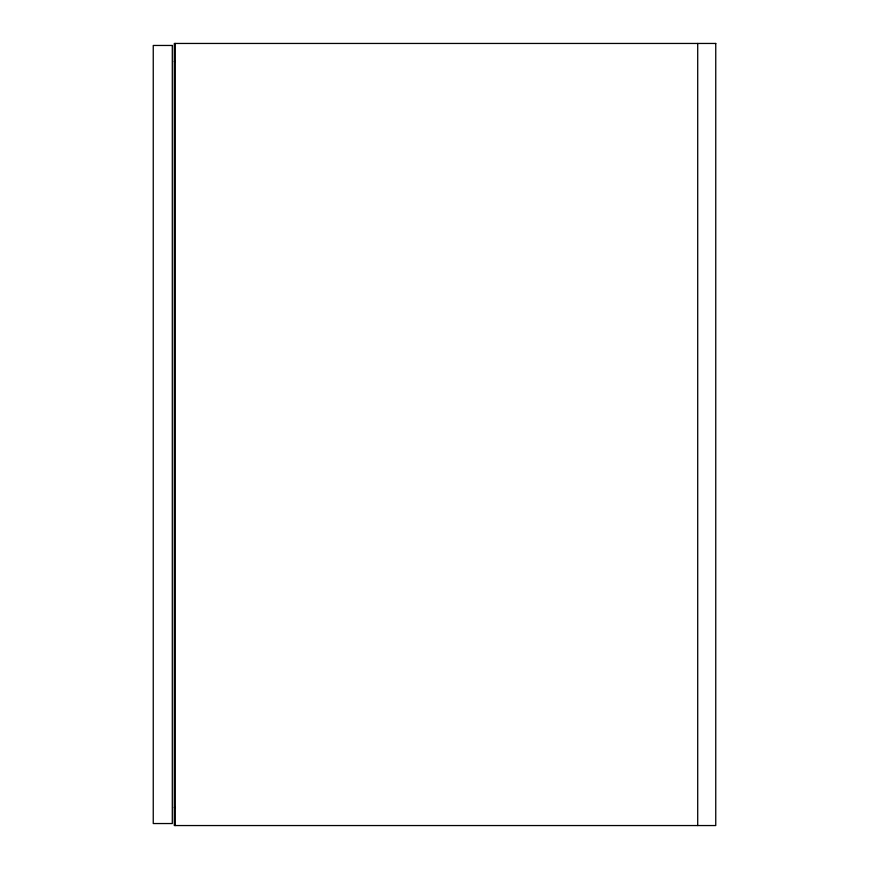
<?xml version="1.0" encoding="UTF-8"?>
<svg xmlns="http://www.w3.org/2000/svg" width="869" height="869" viewBox="0 0 869 869"><rect width="100%" height="100%" fill="white"/><g stroke="black" fill="none" stroke-linecap="round" stroke-linejoin="round"><path stroke-width="1.3" d="M174.3 61.503L175.299 61.503M174.3 807.497L175.299 807.497M697.709 43.45L697.709 825.55M175.299 43.45L175.299 825.55M715.752 43.45L174.3 43.45L174.3 825.55L715.752 825.55L715.752 43.45M172.301 45.46L153.248 45.46L153.248 823.54L172.301 823.54L172.301 45.46"/></g></svg>
